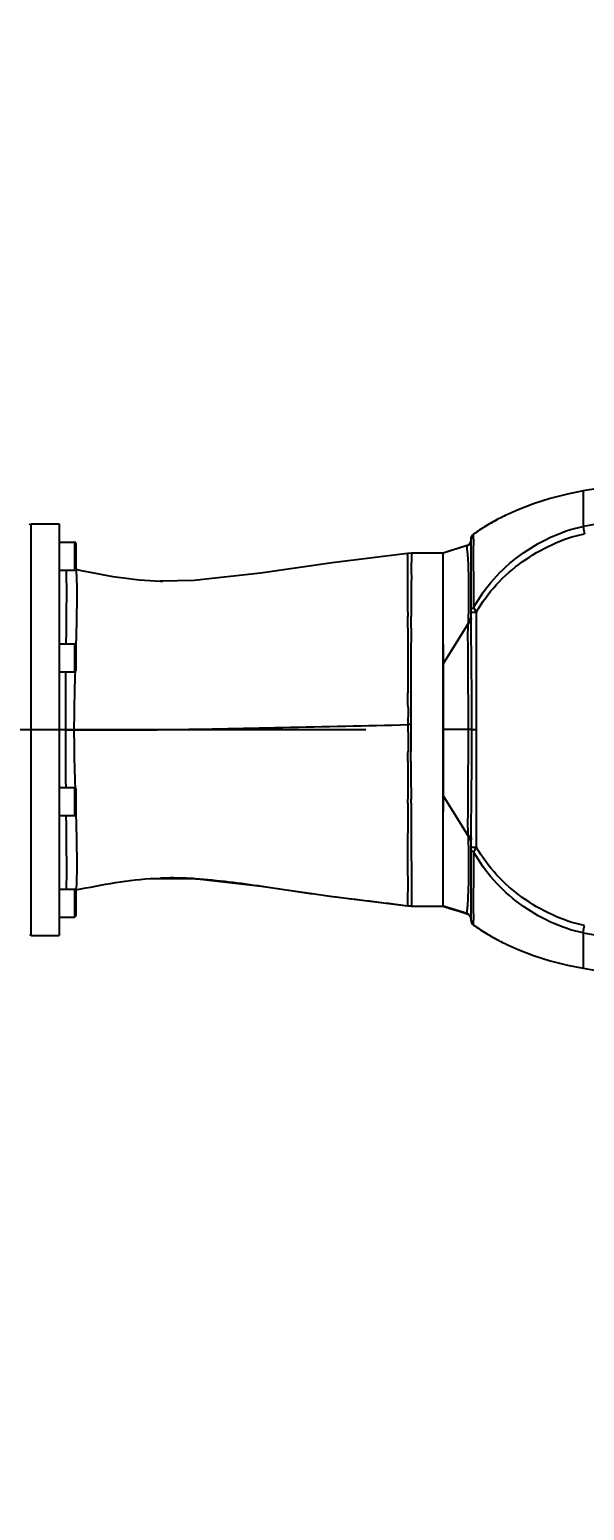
# Model space of a CAD drawing. Header units: millimetres. Extents: x 7426 to 8737, y 124 to 421.
# Drawn here: x 8509.37 to 8515.97, y 200.83 to 218.45 of the extents above; entities that cross this region are included whole.
import ezdxf
from ezdxf import colors
from ezdxf.entities.mleader import LeaderData, LeaderLine
from ezdxf.math import Vec2, Vec3

# ---------------------------------------------------------------- set-up
doc = ezdxf.new("R2010")
doc.units = ezdxf.units.MM
doc.linetypes.add('CENTER', pattern=[0.6, 0.375, -0.075, 0.075, -0.075])
for name, color, linetype in [('中心线', 7, 'Continuous'), ('外形图', 7, 'Continuous'), ('多重引线', 7, 'Continuous'), ('尺寸标注', 7, 'Continuous')]:
    doc.layers.add(name, color=color, linetype=linetype)
doc.styles.add('微软雅黑', font='msyh.ttc')
doc.dimstyles.new('尺寸标注_1_30比例', dxfattribs={"dimtxt": 2.1, "dimasz": 1.7, "dimexe": 0.5, "dimexo": 0.4, "dimgap": 0.5, "dimtad": 1, "dimdec": 1, "dimlfac": 30, "dimdsep": 46, "dimtxsty": '微软雅黑', "dimcen": 0.09, "dimadec": 0, "dimazin": 0, "dimtp": 0.01, "dimtm": 0.01, "dimtfac": 1, "dimtdec": 1, "dimtofl": 0, "dimtmove": 0, "dimatfit": 3, "dimfxl": 1, "dimtolj": 1, "dimarcsym": 0})

# ---------------------------------------------------------------- blocks, each defined once
blk = doc.blocks.new('*D1305')
at = {"layer": 'Defpoints', "color": 0}
for p in [(8485.004, 232.424), (8436.192, 220.424), (8494.624, 210.121), (8494.624, 210.121), (8553.958, 210.121)]:
    blk.add_point(p, dxfattribs=at)
at = {"layer": '尺寸标注', "color": 0, "lineweight": -2, "ltscale": 10}
blk.add_arc((8494.624, 210.121), 24.29, 4.0109, 165.9891, dxfattribs=at)
at = {"layer": '尺寸标注', "color": 0}
for points in [[(8470.78, 216.06), (8471.335, 215.942), (8470.704, 214.338)], [(8518.571, 211.81), (8519.138, 211.83), (8518.914, 210.121)]]:
    blk.add_solid(points, dxfattribs=at)
at = {"layer": '尺寸标注', "color": 0, "insert": (8503.409, 234.464), "char_height": 2.1, "attachment_point": 5, "rotation": 340.1577, "style": '微软雅黑'}
blk.add_mtext('\\A1;+\\A1;170%%d', dxfattribs=at)
blk = doc.blocks.new('*D1306')
at = {"layer": 'Defpoints', "color": 0}
for p in [(8494.444, 210.116), (8494.444, 210.116), (8553.778, 210.116), (8436.012, 199.813), (8484.749, 187.639)]:
    blk.add_point(p, dxfattribs=at)
at = {"layer": '尺寸标注', "color": 0, "lineweight": -2, "ltscale": 10}
blk.add_arc((8494.444, 210.116), 24.479, 193.9799, 356.0201, dxfattribs=at)
at = {"layer": '尺寸标注', "color": 0}
for points in [[(8519.147, 208.407), (8518.581, 208.427), (8518.923, 210.116)], [(8470.968, 204.261), (8470.414, 204.143), (8470.338, 205.865)]]:
    blk.add_solid(points, dxfattribs=at)
at = {"layer": '尺寸标注', "color": 0, "insert": (8501.626, 188.384), "char_height": 2.1, "attachment_point": 5, "rotation": 18.2861, "style": '微软雅黑'}
blk.add_mtext('\\A1;-\\A1;170%%d', dxfattribs=at)

msp = doc.modelspace()

# ---------------------------------------------------------------- linework, layer by layer
at = {"layer": '中心线', "linetype": 'CENTER', "ltscale": 50}
msp.add_line((8494.6243, 210.1207), (8553.9577, 210.1207), dxfattribs=at)
at = {"layer": '外形图', "linetype": 'Continuous'}
for p, q in [((8515.9577, 212.9605), (8515.9577, 212.5378)), ((8509.391, 212.554), (8509.3743, 212.5707)), ((8509.391, 207.6707), (8509.391, 212.5698)), ((8509.391, 212.5698), (8509.7243, 212.5698)), ((8509.7243, 212.5698), (8509.7243, 207.6707)), ((8514.9594, 212.6321), (8514.9576, 212.6312)), ((8515.0398, 212.6723), (8515.0371, 212.671)), ((8515.0405, 212.6726), (8515.0398, 212.6723)), ((8509.7243, 212.3507), (8509.9077, 212.3507)), ((8509.9077, 212.3507), (8509.9077, 212.0173)), ((8509.9243, 212.334), (8509.9243, 212.034)), ((8514.6243, 211.4452), (8514.6243, 212.3917)), ((8514.6534, 212.4456), (8514.6528, 212.4464)), ((8513.915, 212.2207), (8513.8672, 212.2173)), ((8514.291, 212.2207), (8513.915, 212.2207)), ((8514.5785, 212.3102), (8514.291, 212.2207)), ((8514.5773, 212.3098), (8514.291, 212.2207)), ((8514.291, 212.2216), (8514.291, 212.209)), ((8514.291, 208.0207), (8514.291, 212.2207)), ((8514.3889, 212.2513), (8514.2916, 212.2208)), ((8514.3889, 212.2513), (8514.2918, 212.2209)), ((8514.4846, 212.2815), (8514.3889, 212.2513)), ((8514.4263, 212.2631), (8514.3889, 212.2513)), ((8514.5165, 212.2916), (8514.4263, 212.2631)), ((8514.5765, 212.3108), (8514.4846, 212.2815)), ((8514.5782, 212.3114), (8514.5165, 212.2916)), ((8514.5773, 212.3098), (8514.5782, 212.3114)), ((8509.7243, 212.0173), (8509.9077, 212.0173)), ((8509.925, 212.0283), (8509.9253, 212.0261)), ((8509.9253, 212.0261), (8509.926, 212.0192)), ((8510.9293, 211.8881), (8510.9582, 211.8873)), ((8513.8706, 211.4861), (8513.8707, 211.4764)), ((8513.8707, 211.4764), (8513.8708, 211.4681)), ((8513.9113, 211.4874), (8513.9113, 211.4765)), ((8513.9113, 211.4765), (8513.9113, 211.4683)), ((8514.6881, 211.5186), (8514.6576, 211.5719)), ((8514.6881, 210.1207), (8514.6881, 211.5186)), ((8513.8714, 211.3266), (8513.8714, 211.2925)), ((8513.8714, 211.2925), (8513.8714, 211.2848)), ((8513.8714, 211.2848), (8513.8714, 211.2765)), ((8513.9107, 211.2846), (8513.9106, 211.2764)), ((8513.9108, 211.293), (8513.9107, 211.2846)), ((8513.911, 211.3265), (8513.9108, 211.293)), ((8514.6226, 211.4364), (8514.291, 210.9026)), ((8514.5933, 211.3892), (8514.291, 210.9026)), ((8514.6245, 211.4035), (8514.6244, 211.4354)), ((8509.7243, 211.142), (8509.9077, 211.142)), ((8509.9077, 211.142), (8509.9077, 210.8087)), ((8509.9245, 211.1429), (8509.924, 211.1265)), ((8509.9243, 211.1253), (8509.9243, 210.8253)), ((8513.8716, 211.14), (8513.8717, 211.1266)), ((8513.8717, 211.1266), (8513.8718, 211.1194)), ((8513.8718, 211.1194), (8513.8729, 210.9606)), ((8513.9099, 211.1401), (8513.9098, 211.1267)), ((8513.9098, 211.1267), (8513.9098, 211.1195)), ((8513.9098, 211.1195), (8513.9099, 210.9607)), ((8514.291, 211.1352), (8514.291, 209.1464)), ((8513.8729, 210.9606), (8513.8729, 210.9534)), ((8513.8729, 210.9534), (8513.873, 210.9399)), ((8513.9099, 210.9607), (8513.9099, 210.9535)), ((8513.9099, 210.9535), (8513.9099, 210.94)), ((8509.7243, 210.8087), (8509.9077, 210.8087)), ((8513.8739, 210.5728), (8513.8739, 210.5571)), ((8513.9088, 210.5731), (8513.9088, 210.5572)), ((8513.9088, 210.5572), (8513.9088, 210.3842)), ((8513.8743, 210.3572), (8513.8741, 210.1799)), ((8513.8743, 210.3842), (8513.8743, 210.3572)), ((8513.9088, 210.3842), (8513.9087, 210.3571)), ((8509.7993, 210.1202), (8509.9015, 210.1202)), ((8513.9084, 210.1799), (8513.8741, 210.1799)), ((8514.6243, 210.1207), (8514.291, 210.1207)), ((8514.609, 210.1207), (8514.291, 210.1207)), ((8514.6243, 210.1207), (8514.609, 210.1207)), ((8514.6339, 210.1207), (8514.6243, 210.1207)), ((8514.6339, 210.1207), (8514.6881, 210.1207)), ((8514.6881, 208.7227), (8514.6881, 210.1207)), ((8513.8745, 209.8842), (8513.8744, 209.8754)), ((8513.8744, 209.8754), (8513.8744, 209.8709)), ((8513.8744, 209.8709), (8513.8744, 209.8637)), ((8513.9095, 209.8842), (8513.9094, 209.8752)), ((8513.9094, 209.8752), (8513.9094, 209.8707)), ((8513.9094, 209.8707), (8513.9094, 209.8635)), ((8513.8728, 209.6926), (8513.8727, 209.6843)), ((8513.8729, 209.7049), (8513.8728, 209.6977)), ((8513.8728, 209.6977), (8513.8728, 209.6926)), ((8513.8732, 209.74), (8513.8729, 209.7049)), ((8513.9087, 209.7047), (8513.9086, 209.6975)), ((8513.9086, 209.6975), (8513.9086, 209.6924)), ((8513.9086, 209.6924), (8513.9086, 209.6841)), ((8513.9088, 209.7396), (8513.9087, 209.7047)), ((8509.7243, 209.4327), (8509.9077, 209.4327)), ((8509.9077, 209.4327), (8509.9077, 209.0993)), ((8509.9243, 209.416), (8509.9243, 209.116)), ((8514.5933, 208.8522), (8514.291, 209.3387)), ((8514.6226, 208.8049), (8514.291, 209.3387)), ((8513.8717, 209.1847), (8513.8716, 209.1555)), ((8513.8721, 209.2471), (8513.8717, 209.1847)), ((8513.8722, 209.3208), (8513.8722, 209.3014)), ((8513.8722, 209.3014), (8513.8722, 209.293)), ((8513.9108, 209.3207), (8513.911, 209.3014)), ((8513.911, 209.3014), (8513.911, 209.2931)), ((8513.9112, 209.2472), (8513.9114, 209.1842)), ((8513.9114, 209.1842), (8513.9115, 209.1555)), ((8509.7243, 209.0993), (8509.9077, 209.0993)), ((8509.9244, 209.1149), (8509.9248, 209.0983)), ((8513.8713, 209.1096), (8513.8712, 209.1013)), ((8513.8715, 209.1513), (8513.8713, 209.1096)), ((8513.8716, 209.1555), (8513.8715, 209.1513)), ((8513.9115, 209.1555), (8513.9115, 209.1513)), ((8513.9115, 209.1513), (8513.9115, 209.1095)), ((8513.9115, 209.1095), (8513.9116, 209.1012)), ((8513.8702, 208.8644), (8513.8697, 208.7731)), ((8513.8704, 208.9095), (8513.8702, 208.8644)), ((8513.8706, 208.9563), (8513.8704, 208.9095)), ((8513.8706, 208.9646), (8513.8706, 208.9563)), ((8513.912, 208.9646), (8513.912, 208.9563)), ((8513.912, 208.9563), (8513.9121, 208.9086)), ((8513.9121, 208.9086), (8513.9122, 208.8643)), ((8513.9122, 208.8643), (8513.9122, 208.773)), ((8514.6243, 208.8059), (8514.6243, 208.81)), ((8513.8697, 208.7731), (8513.8696, 208.7649)), ((8513.8696, 208.7649), (8513.8696, 208.7592)), ((8513.9122, 208.773), (8513.9122, 208.7648)), ((8513.9122, 208.7648), (8513.9122, 208.758)), ((8514.6243, 208.8022), (8514.6243, 208.8059)), ((8514.6243, 208.7961), (8514.6243, 208.8022)), ((8514.6243, 207.8496), (8514.6243, 208.7961)), ((8514.6243, 208.6895), (8514.6243, 208.7247)), ((8510.8677, 208.3509), (8510.9306, 208.3533)), ((8509.7243, 208.224), (8509.9077, 208.224)), ((8509.9077, 208.224), (8509.9077, 207.8907)), ((8509.9243, 208.2073), (8509.9243, 207.9073)), ((8509.9253, 208.2157), (8509.925, 208.213)), ((8513.8676, 208.0241), (8513.8676, 208.024)), ((8513.8676, 208.024), (8513.9152, 208.0206)), ((8513.9152, 208.0207), (8513.9152, 208.0206)), ((8513.9152, 208.0206), (8514.291, 208.0206)), ((8514.5773, 207.9315), (8514.291, 208.0207)), ((8514.5785, 207.9311), (8514.291, 208.0207)), ((8514.291, 208.0207), (8514.291, 208.0206)), ((8514.2916, 208.0205), (8514.3889, 207.99)), ((8514.2918, 208.0204), (8514.3889, 207.99)), ((8514.3889, 207.99), (8514.4263, 207.9783)), ((8514.3889, 207.99), (8514.4846, 207.9599)), ((8514.4263, 207.9783), (8514.5165, 207.9497)), ((8514.4846, 207.9599), (8514.5765, 207.9305)), ((8514.5165, 207.9497), (8514.5782, 207.9299)), ((8514.5782, 207.93), (8514.5773, 207.9315)), ((8514.5782, 207.9299), (8514.603, 207.9154)), ((8509.7243, 207.8907), (8509.9077, 207.8907)), ((8514.603, 207.9154), (8514.6187, 207.8933)), ((8514.6187, 207.8933), (8514.6243, 207.8668)), ((8514.6243, 207.9149), (8514.6243, 207.9168)), ((8514.6528, 207.795), (8514.6534, 207.7957)), ((8509.391, 207.6873), (8509.3743, 207.6707)), ((8509.391, 207.6707), (8509.7243, 207.6707)), ((8514.9593, 207.6093), (8514.9576, 207.6102)), ((8515.9577, 207.7035), (8515.9577, 207.2808)), ((8515.0398, 207.569), (8515.0376, 207.5701)), ((8515.0405, 207.5687), (8515.0398, 207.569)), ((8515.9577, 207.2808), (8516.1375, 207.2501))]:
    msp.add_line(p, q, dxfattribs=at)
for points in [[(8515.9577, 212.9605), (8515.7709, 212.9232), (8515.5642, 212.8706), (8515.3688, 212.8086), (8515.1842, 212.7373), (8515.0398, 212.6723)], [(8516.3651, 213.0277), (8516.1375, 212.9913), (8515.9577, 212.9605)], [(8514.9321, 212.6177), (8514.9122, 212.607), (8514.8928, 212.5964), (8514.8739, 212.5858), (8514.8555, 212.5753), (8514.8374, 212.5649), (8514.8198, 212.5545), (8514.8026, 212.5442), (8514.7858, 212.5339), (8514.7694, 212.5237), (8514.7533, 212.5135), (8514.7376, 212.5034), (8514.7222, 212.4934), (8514.7071, 212.4835), (8514.6924, 212.4736), (8514.678, 212.4638), (8514.6638, 212.454), (8514.6528, 212.4464)], [(8513.8672, 212.2173), (8512.9743, 212.1054), (8512.1216, 211.9811), (8511.3318, 211.8937), (8510.9293, 211.8881)], [(8510.8677, 208.3509), (8511.3363, 208.3473), (8512.1267, 208.2592), (8512.9796, 208.135), (8513.8676, 208.024)], [(8514.6528, 207.795), (8514.6629, 207.7879), (8514.6759, 207.779), (8514.6887, 207.7702), (8514.7016, 207.7616), (8514.7147, 207.7528), (8514.7282, 207.744), (8514.7421, 207.735), (8514.7565, 207.7258), (8514.7714, 207.7164), (8514.7868, 207.7068), (8514.8028, 207.6971), (8514.8193, 207.6872), (8514.8364, 207.6771), (8514.8541, 207.6668), (8514.8724, 207.6563), (8514.8916, 207.6456), (8514.9116, 207.6346), (8514.9326, 207.6233)], [(8515.0398, 207.569), (8515.1842, 207.504), (8515.3688, 207.4328), (8515.5642, 207.3707), (8515.7709, 207.3181), (8515.9577, 207.2808)]]:
    msp.add_lwpolyline(points, dxfattribs=at)
at = {"layer": '外形图'}
msp.add_arc((8494.6243, 210.1207), 59.3333, 190, 44.357129, dxfattribs=at)
at = {"layer": '外形图', "linetype": 'Continuous'}
for centre, radius, start, end in [((8516.2612, 210.1266), 2.8235, 115.69081, 117.4541), ((8518.947, 195.5119), 17.2863, 97.50505, 99.95826), ((8509.9077, 212.334), 0.0167, 0, 90), ((8514.5577, 212.3748), 0.0667, 287.91277, 359.76455), ((8514.5579, 212.3733), 0.0663, 311.39478, 323.67964), ((8514.691, 212.3917), 0.0667, 124.94293, 180), ((8514.5579, 212.3726), 0.0657, 287.18066, 292.50757), ((8509.9077, 212.034), 0.0167, 270, 0), ((8498.741, 211.3275), 15.1304, 0.26126, 0.53228), ((8499.3041, 211.4336), 14.6073, 359.85793, 0.1359), ((8494.6436, 211.3118), 19.2279, 0.0441, 0.25248), ((8537.375, 211.242), 23.5036, 179.91578, 180.24859), ((8536.1914, 211.0795), 22.2816, 179.49366, 179.84413), ((8495.4488, 211.4462), 18.4626, 359.62878, 359.84875), ((8515.5254, 211.4329), 0.9011, 179.22051, 179.60239), ((8515.6654, 211.4319), 1.0411, 179.59919, 179.80708), ((8509.9077, 211.1253), 0.0167, 0, 90), ((8586.4646, 210.0685), 76.6654, 179.445183, 179.961354), ((8509.9077, 210.8253), 0.0167, 270, 0), ((8462.8887, 210.3503), 50.9856, 0.03809, 0.23244), ((8591.5736, 210.1389), 77.6651, 179.838989, 179.969704), ((8578.7576, 210.1394), 68.9583, 180.015921, 180.589091), ((8481.1998, 210.0971), 32.6754, 359.37381, 359.59083), ((8467.8841, 210.013), 46.0255, 359.65973, 359.81393), ((8509.9077, 209.416), 0.0167, 0, 90), ((8491.56, 209.3376), 22.3122, 359.76774, 359.88564), ((8492.8095, 209.1637), 21.1019, 0.22646, 0.35113), ((8509.9077, 209.116), 0.0167, 270, 0), ((8568.8957, 208.7884), 55.0253, 179.67425, 179.81659), ((8581.0183, 209.232), 67.1068, 180.111666, 180.228318), ((8516.5352, 208.8052), 1.9109, 179.4396, 179.85613), ((8515.8212, 208.8122), 1.1968, 178.77141, 179.43945), ((8511.0644, 203.8476), 4.5076, 87.76461, 91.70046), ((8511.0422, 203.1462), 5.2094, 86.659, 87.82124), ((8509.9077, 208.2073), 0.0167, 0, 90), ((8514.5579, 207.8687), 0.0657, 67.49237, 72.81934), ((8509.9077, 207.9073), 0.0167, 270, 0), ((8514.5577, 207.8678), 0.0666, 34.97743, 48.5834), ((8514.691, 207.8496), 0.0667, 180, 235.05708), ((8516.2613, 210.1149), 2.8238, 242.54239, 244.31899), ((8518.947, 224.7292), 17.2861, 260.04173, 262.49497)]:
    msp.add_arc(centre, radius, start, end, dxfattribs=at)
for points, knots in [([(8514.9576, 212.6312), (8514.9287, 212.6162), (8514.8243, 212.5594), (8514.7236, 212.4959), (8514.6534, 212.4456)], [0, 0, 0, 0, 0.2735159, 1, 1, 1, 1]), ([(8514.6576, 211.5719), (8514.7869, 211.8156), (8515.0778, 212.1374), (8515.5564, 212.4167), (8515.8209, 212.5138), (8515.9577, 212.5378)], [0, 0, 0, 0, 0.498341, 0.7492719, 1, 1, 1, 1]), ([(8515.9577, 212.5378), (8515.9582, 212.5333), (8515.9624, 212.504), (8515.9674, 212.4748), (8515.9718, 212.4502)], [0, 0, 0, 0, 0.1546104, 1, 1, 1, 1]), ([(8514.6576, 211.5719), (8514.6573, 211.7261), (8514.6557, 211.97), (8514.6534, 212.2375), (8514.6562, 212.365), (8514.6537, 212.4122), (8514.6559, 212.4363), (8514.6534, 212.4456)], [0, 0, 0, 0, 0.5296416, 0.8369652, 0.9190868, 0.9667546, 1, 1, 1, 1]), ([(8514.6881, 211.5186), (8514.7554, 211.6365), (8514.9167, 211.8581), (8515.2252, 212.129), (8515.5801, 212.3315), (8515.8382, 212.4264), (8515.9718, 212.4502)], [0, 0, 0, 0, 0.2499818, 0.5000142, 0.7501432, 1, 1, 1, 1]), ([(8513.8672, 212.2173), (8513.8654, 212.217), (8513.8696, 212.2096), (8513.8657, 212.2023), (8513.8676, 212.1801), (8513.8681, 212.1399), (8513.867, 212.0687), (8513.8698, 211.9673), (8513.8704, 211.8328), (8513.8686, 211.6686), (8513.8699, 211.5496), (8513.8706, 211.4861)], [0, 0, 0, 0, 0.007689, 0.0191976, 0.0368724, 0.0943078, 0.1882749, 0.3262467, 0.5115491, 0.7396492, 1, 1, 1, 1]), ([(8513.915, 212.2207), (8513.9131, 212.2207), (8513.9176, 212.2129), (8513.9134, 212.2059), (8513.9151, 212.1834), (8513.9149, 212.1433), (8513.9127, 212.0718), (8513.9143, 211.9701), (8513.9136, 211.8351), (8513.9106, 211.6705), (8513.911, 211.551), (8513.9113, 211.4874)], [0, 0, 0, 0, 0.0075796, 0.0190669, 0.0367335, 0.0941507, 0.1881879, 0.3262019, 0.5115371, 0.7396554, 1, 1, 1, 1]), ([(8514.5798, 212.2714), (8514.5794, 212.2769), (8514.5787, 212.2895), (8514.5752, 212.3028), (8514.5773, 212.3098)], [0, 0, 0, 0, 0.4249994, 1, 1, 1, 1]), ([(8514.5941, 211.4291), (8514.5974, 211.5458), (8514.6022, 211.8266), (8514.5939, 212.1078), (8514.5798, 212.2714)], [0, 0, 0, 0, 0.4154691, 1, 1, 1, 1]), ([(8509.8092, 212.0265), (8509.81, 211.9797), (8509.8127, 211.6861), (8509.809, 211.3925), (8509.8063, 211.1458)], [0, 0, 0, 0, 0.159457, 1, 1, 1, 1]), ([(8509.926, 212.0192), (8509.9338, 211.9295), (8509.9361, 211.6369), (8509.9305, 211.3449), (8509.9245, 211.1429)], [0, 0, 0, 0, 0.3082468, 1, 1, 1, 1]), ([(8509.925, 212.0283), (8510.092, 211.995), (8510.4233, 211.9251), (8510.7613, 211.8934), (8510.9293, 211.8881)], [0, 0, 0, 0, 0.5033148, 1, 1, 1, 1]), ([(8514.6243, 211.5518), (8514.6243, 211.5539), (8514.6308, 211.5669), (8514.6465, 211.5696), (8514.6576, 211.5719)], [0, 0, 0, 0, 0.1584082, 1, 1, 1, 1]), ([(8514.6243, 211.5166), (8514.6243, 211.5182), (8514.6342, 211.5161), (8514.6439, 211.519), (8514.6653, 211.5182), (8514.6799, 211.5186), (8514.6881, 211.5186)], [0, 0, 0, 0, 0.0761221, 0.2911156, 0.6145693, 1, 1, 1, 1]), ([(8514.5927, 210.1207), (8514.5927, 210.2266), (8514.5923, 210.4385), (8514.5908, 210.7562), (8514.5881, 211.0208), (8514.5877, 211.2316), (8514.5877, 211.3371), (8514.5933, 211.3892)], [0, 0, 0, 0, 0.2505977, 0.501112, 0.7513399, 0.8761162, 1, 1, 1, 1]), ([(8514.6245, 211.4035), (8514.6241, 211.4019), (8514.6156, 211.3928), (8514.6031, 211.391), (8514.5933, 211.3892)], [0, 0, 0, 0, 0.1459583, 1, 1, 1, 1]), ([(8514.6243, 211.4452), (8514.6243, 211.4411), (8514.6178, 211.4364), (8514.6123, 211.4342), (8514.6102, 211.4334)], [0, 0, 0, 0, 0.6487375, 1, 1, 1, 1]), ([(8509.9142, 210.8091), (8509.9125, 210.7533), (8509.9058, 210.5238), (8509.9015, 210.2941), (8509.9015, 210.1202)], [0, 0, 0, 0, 0.2430666, 1, 1, 1, 1]), ([(8509.9015, 210.1202), (8510.2326, 210.1188), (8511.0602, 210.1157), (8512.3843, 210.1486), (8513.3774, 210.1686), (8513.8741, 210.1799)], [0, 0, 0, 0, 0.2499654, 0.6248577, 1, 1, 1, 1]), ([(8509.9015, 210.1202), (8509.9016, 210.0618), (8509.903, 209.8323), (8509.9092, 209.6029), (8509.9145, 209.4321)], [0, 0, 0, 0, 0.2549065, 1, 1, 1, 1]), ([(8514.5933, 208.8522), (8514.5877, 208.9042), (8514.5877, 209.0097), (8514.5881, 209.2205), (8514.5908, 209.4851), (8514.5923, 209.8028), (8514.5927, 210.0147), (8514.5927, 210.1207)], [0, 0, 0, 0, 0.1238813, 0.248658, 0.4988866, 0.7494016, 1, 1, 1, 1]), ([(8509.8064, 209.0955), (8509.8075, 208.998), (8509.8106, 208.7044), (8509.8124, 208.4108), (8509.8092, 208.2148)], [0, 0, 0, 0, 0.332241, 1, 1, 1, 1]), ([(8509.9248, 209.0983), (8509.9311, 208.8889), (8509.936, 208.5949), (8509.9335, 208.3001), (8509.9253, 208.2157)], [0, 0, 0, 0, 0.7120859, 1, 1, 1, 1]), ([(8514.5797, 207.968), (8514.582, 207.9947), (8514.6039, 208.2754), (8514.6014, 208.5576), (8514.5941, 208.8122)], [0, 0, 0, 0, 0.0953003, 1, 1, 1, 1]), ([(8514.6245, 208.8378), (8514.6241, 208.8395), (8514.6156, 208.8486), (8514.6031, 208.8503), (8514.5933, 208.8522)], [0, 0, 0, 0, 0.1459583, 1, 1, 1, 1]), ([(8513.8696, 208.7592), (8513.8688, 208.6406), (8513.8707, 208.3956), (8513.8709, 208.1504), (8513.8676, 208.0241)], [0, 0, 0, 0, 0.4841212, 1, 1, 1, 1]), ([(8513.9122, 208.758), (8513.9122, 208.6391), (8513.9171, 208.3933), (8513.9135, 208.1475), (8513.9152, 208.0207)], [0, 0, 0, 0, 0.4838377, 1, 1, 1, 1]), ([(8514.6243, 208.7961), (8514.6243, 208.8002), (8514.6178, 208.8049), (8514.6123, 208.8072), (8514.6102, 208.8079)], [0, 0, 0, 0, 0.6487392, 1, 1, 1, 1]), ([(8514.6243, 208.7247), (8514.6243, 208.7231), (8514.6342, 208.7252), (8514.6439, 208.7224), (8514.6653, 208.7232), (8514.6799, 208.7227), (8514.6881, 208.7227)], [0, 0, 0, 0, 0.0761209, 0.2911146, 0.6145687, 1, 1, 1, 1]), ([(8514.6243, 208.6895), (8514.6243, 208.6874), (8514.6308, 208.6744), (8514.6465, 208.6717), (8514.6576, 208.6694)], [0, 0, 0, 0, 0.158396, 1, 1, 1, 1]), ([(8514.6534, 207.7957), (8514.656, 207.805), (8514.6537, 207.8292), (8514.6562, 207.8763), (8514.6534, 208.0039), (8514.6557, 208.2714), (8514.6573, 208.5152), (8514.6576, 208.6694)], [0, 0, 0, 0, 0.0332607, 0.0809571, 0.1631276, 0.4704566, 1, 1, 1, 1]), ([(8515.9577, 207.7035), (8515.8209, 207.7276), (8515.5564, 207.8246), (8515.0778, 208.1039), (8514.7869, 208.4257), (8514.6576, 208.6694)], [0, 0, 0, 0, 0.2507255, 0.5016559, 1, 1, 1, 1]), ([(8515.9718, 207.7911), (8515.8382, 207.8149), (8515.5801, 207.9098), (8515.2252, 208.1123), (8514.9167, 208.3832), (8514.7554, 208.6048), (8514.6881, 208.7227)], [0, 0, 0, 0, 0.2498548, 0.499983, 0.7500152, 1, 1, 1, 1]), ([(8514.5773, 207.9315), (8514.5769, 207.9328), (8514.5764, 207.9452), (8514.5787, 207.9572), (8514.5797, 207.968)], [0, 0, 0, 0, 0.1115962, 1, 1, 1, 1]), ([(8514.6534, 207.7957), (8514.6752, 207.7801), (8514.7731, 207.7128), (8514.8759, 207.6527), (8514.9576, 207.6102)], [0, 0, 0, 0, 0.2253965, 1, 1, 1, 1]), ([(8515.9577, 207.7035), (8515.9582, 207.7081), (8515.9624, 207.7374), (8515.9674, 207.7665), (8515.9718, 207.7911)], [0, 0, 0, 0, 0.154611, 1, 1, 1, 1])]:
    msp.add_open_spline(points, degree=3, knots=knots, dxfattribs=at)
for points in [[(8514.6243, 212.3735), (8514.6243, 212.3597), (8514.6196, 212.3452), (8514.6114, 212.334)], [(8514.6243, 212.3906), (8514.6243, 212.4113), (8514.6363, 212.4339), (8514.6534, 212.4456)], [(8514.6018, 212.3236), (8514.5963, 212.3187), (8514.5899, 212.3147), (8514.5831, 212.3119)], [(8514.5933, 211.3892), (8514.5934, 211.4025), (8514.5935, 211.4158), (8514.5942, 211.429)], [(8514.6102, 211.4334), (8514.605, 211.4315), (8514.5995, 211.4301), (8514.5941, 211.4291)], [(8514.6339, 210.1207), (8514.6339, 210.5483), (8514.6289, 210.9759), (8514.6245, 211.4035)], [(8513.873, 210.9399), (8513.8737, 210.8176), (8513.8734, 210.6952), (8513.8739, 210.5728)], [(8513.9099, 210.94), (8513.9097, 210.8177), (8513.9087, 210.6954), (8513.9088, 210.5731)], [(8513.8741, 210.1799), (8513.8741, 210.0813), (8513.875, 209.9828), (8513.8745, 209.8842)], [(8513.9084, 210.1799), (8513.9084, 210.0814), (8513.9096, 209.9828), (8513.9095, 209.8842)], [(8514.6245, 208.8378), (8514.6289, 209.2654), (8514.6339, 209.693), (8514.6339, 210.1207)], [(8513.8727, 209.6843), (8513.8715, 209.5631), (8513.8723, 209.442), (8513.8722, 209.3208)], [(8513.9086, 209.6841), (8513.9081, 209.563), (8513.9099, 209.4418), (8513.9108, 209.3207)], [(8514.5941, 208.8122), (8514.5937, 208.8255), (8514.5933, 208.8389), (8514.5934, 208.8522)], [(8514.6102, 208.8079), (8514.605, 208.8099), (8514.5995, 208.8112), (8514.5941, 208.8122)], [(8514.6576, 208.6694), (8514.6676, 208.6873), (8514.6779, 208.705), (8514.6881, 208.7227)], [(8509.925, 208.213), (8510.2365, 208.2752), (8510.5505, 208.3361), (8510.8677, 208.3508)], [(8511.3458, 208.3467), (8511.6122, 208.3312), (8511.8774, 208.2959), (8512.1414, 208.2571)], [(8512.1414, 208.2571), (8512.4171, 208.2165), (8512.6923, 208.173), (8512.9685, 208.1365)], [(8512.9685, 208.1365), (8513.2679, 208.0969), (8513.5686, 208.0672), (8513.8676, 208.0241)], [(8513.9152, 208.0207), (8513.8994, 208.0207), (8513.8831, 208.0208), (8513.8681, 208.0257)], [(8514.6018, 207.9178), (8514.5963, 207.9226), (8514.5899, 207.9266), (8514.5831, 207.9294)], [(8514.6243, 207.8678), (8514.6243, 207.8811), (8514.6199, 207.8951), (8514.6123, 207.906)], [(8514.6243, 207.8507), (8514.6243, 207.83), (8514.6363, 207.8074), (8514.6534, 207.7957)]]:
    msp.add_open_spline(points, degree=3, dxfattribs=at)

# ---------------------------------------------------------------- dimensions: what is measured, and where the dimension line sits
at = {"layer": '尺寸标注', "ltscale": 10}
for base, line1, line2, text, picture, middle in [((8485.0037, 232.4237), ((8494.6243, 210.1207), (8553.9577, 210.1207)), ((8494.6243, 210.1207), (8436.1924, 220.4238)), '\\A1;+<>', '*D1305', (8502.869, 232.9681)), ((8484.7488, 187.639), ((8494.4443, 210.1157), (8553.7776, 210.1157)), ((8494.4443, 210.1157), (8436.0124, 199.8125)), '\\A1;-<>', '*D1306', (8502.1248, 186.8732))]:
    dim = msp.add_angular_dim_2l(base=base, line1=line1, line2=line2, text=text, dimstyle='尺寸标注_1_30比例', dxfattribs=at)
    dim.commit()
    dim.dimension.update_dxf_attribs({"geometry": picture, "text_midpoint": middle, "dimtype": 162})

# ---------------------------------------------------------------- leaders
at = {"layer": '多重引线'}
ml = msp.add_multileader_mtext('Standard', dxfattribs=at)
ml.set_content('R294', style='微软雅黑')
ml.set_leader_properties()
ml.build(insert=Vec2(0, 0))
ml.multileader.update_dxf_attribs({"text_left_attachment_type": 5, "text_right_attachment_type": 5, "dogleg_length": 0.5, "arrow_head_size": 1.7})
ctx = ml.context
ctx.base_point, ctx.char_height, ctx.arrow_head_size, ctx.landing_gap_size, ctx.plane_origin = Vec3(8572.704, 260.4725), 2.1, 1.7, 0.02, Vec3(8629.3118, 289.1208)
ctx.left_attachment, ctx.right_attachment = 5, 5
notes = []
notes.append((ctx, [(0, (1, 1, 0), (8572.704, 260.4725), (1, 0), 0, [(0, [(8502.6898, 215.6438)], 0, [])])]))
ctx.mtext.insert, ctx.mtext.flow_direction = Vec3(8572.724, 262.643), 5
for ctx, leaders in notes:
    for number, flags, end, landing, length, lines in leaders:
        leader = LeaderData()
        leader.index, (leader.has_last_leader_line, leader.has_dogleg_vector, leader.attachment_direction) = number, flags
        leader.last_leader_point, leader.dogleg_vector, leader.dogleg_length = Vec3(end), Vec3(landing), length
        for number, points, colour, breaks in lines:
            line = LeaderLine()
            line.index, line.vertices, line.color, line.breaks = number, Vec3.list(points), colors.encode_raw_color(colour), breaks
            leader.lines.append(line)
        ctx.leaders.append(leader)

doc.saveas('drawing.dxf')
